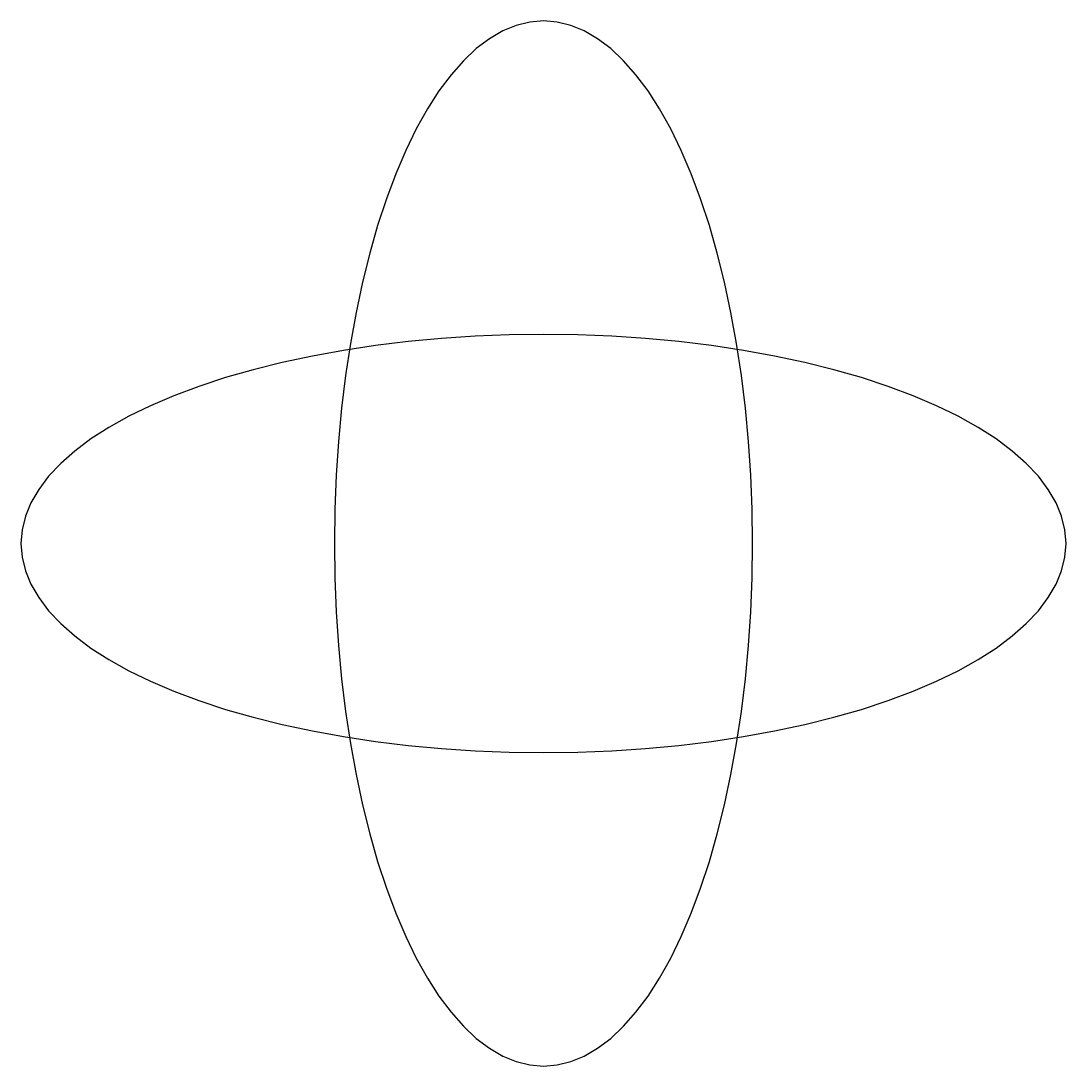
# Model space of a CAD drawing. Header units: millimetres. Extents: x -50 to 50, y -50 to 50.
import ezdxf

# ---------------------------------------------------------------- set-up
doc = ezdxf.new("R2010")
doc.units = ezdxf.units.MM
doc.layers.add('AUSSEN', color=1, linetype='CONTINUOUS')
doc.layers.add('INNEN', color=5, linetype='CONTINUOUS')

msp = doc.modelspace()

# ---------------------------------------------------------------- linework, layer by layer
at = {"layer": 'AUSSEN'}
msp.add_lwpolyline([(0, 50), (-1.3081, 49.8929), (-2.6105, 49.5722), (-3.9018, 49.0393), (-5.1764, 48.2963), (-6.4288, 47.3465), (-7.6537, 46.194), (-8.8458, 44.8436), (-10, 43.3013), (-11.1114, 41.5735), (-12.1752, 39.6677), (-13.1869, 37.592), (-14.1421, 35.3553), (-15.0368, 32.9673), (-15.8671, 30.4381), (-16.6294, 27.7785), (-17.3205, 25), (-17.9375, 22.1144), (-18.4776, 19.1342), (-18.9386, 16.072), (-19.3185, 12.941), (-19.6157, 9.7545), (-19.8289, 6.5263), (-19.9572, 3.2702), (-20, 0), (-19.9572, -3.2702), (-19.8289, -6.5263), (-19.6157, -9.7545), (-19.3185, -12.941), (-18.9386, -16.072), (-18.4776, -19.1342), (-17.9375, -22.1144), (-17.3205, -25), (-16.6294, -27.7785), (-15.8671, -30.4381), (-15.0368, -32.9673), (-14.1421, -35.3553), (-13.1869, -37.592), (-12.1752, -39.6677), (-11.1114, -41.5735), (-10, -43.3013), (-8.8458, -44.8436), (-7.6537, -46.194), (-6.4288, -47.3465), (-5.1764, -48.2963), (-3.9018, -49.0393), (-2.6105, -49.5722), (-1.3081, -49.8929), (0, -50), (1.3081, -49.8929), (2.6105, -49.5722), (3.9018, -49.0393), (5.1764, -48.2963), (6.4288, -47.3465), (7.6537, -46.194), (8.8458, -44.8436), (10, -43.3013), (11.1114, -41.5735), (12.1752, -39.6677), (13.1869, -37.592), (14.1421, -35.3553), (15.0368, -32.9673), (15.8671, -30.4381), (16.6294, -27.7785), (17.3205, -25), (17.9375, -22.1144), (18.4776, -19.1342), (18.9386, -16.072), (19.3185, -12.941), (19.6157, -9.7545), (19.8289, -6.5263), (19.9572, -3.2702), (20, 0), (19.9572, 3.2702), (19.8289, 6.5263), (19.6157, 9.7545), (19.3185, 12.941), (18.9386, 16.072), (18.4776, 19.1342), (17.9375, 22.1144), (17.3205, 25), (16.6294, 27.7785), (15.8671, 30.4381), (15.0368, 32.9673), (14.1421, 35.3553), (13.1869, 37.592), (12.1752, 39.6677), (11.1114, 41.5735), (10, 43.3013), (8.8458, 44.8436), (7.6537, 46.194), (6.4288, 47.3465), (5.1764, 48.2963), (3.9018, 49.0393), (2.6105, 49.5722), (1.3081, 49.8929)], close=True, dxfattribs=at)
at = {"layer": 'INNEN'}
msp.add_lwpolyline([(50, 0), (49.8929, 1.3081), (49.5722, 2.6105), (49.0393, 3.9018), (48.2963, 5.1764), (47.3465, 6.4288), (46.194, 7.6537), (44.8436, 8.8458), (43.3013, 10), (41.5735, 11.1114), (39.6677, 12.1752), (37.592, 13.1869), (35.3553, 14.1421), (32.9673, 15.0368), (30.4381, 15.8671), (27.7785, 16.6294), (25, 17.3205), (22.1144, 17.9375), (19.1342, 18.4776), (16.072, 18.9386), (12.941, 19.3185), (9.7545, 19.6157), (6.5263, 19.8289), (3.2702, 19.9572), (0, 20), (-3.2702, 19.9572), (-6.5263, 19.8289), (-9.7545, 19.6157), (-12.941, 19.3185), (-16.072, 18.9386), (-19.1342, 18.4776), (-22.1144, 17.9375), (-25, 17.3205), (-27.7785, 16.6294), (-30.4381, 15.8671), (-32.9673, 15.0368), (-35.3553, 14.1421), (-37.592, 13.1869), (-39.6677, 12.1752), (-41.5735, 11.1114), (-43.3013, 10), (-44.8436, 8.8458), (-46.194, 7.6537), (-47.3465, 6.4288), (-48.2963, 5.1764), (-49.0393, 3.9018), (-49.5722, 2.6105), (-49.8929, 1.3081), (-50, 0), (-49.8929, -1.3081), (-49.5722, -2.6105), (-49.0393, -3.9018), (-48.2963, -5.1764), (-47.3465, -6.4288), (-46.194, -7.6537), (-44.8436, -8.8458), (-43.3013, -10), (-41.5735, -11.1114), (-39.6677, -12.1752), (-37.592, -13.1869), (-35.3553, -14.1421), (-32.9673, -15.0368), (-30.4381, -15.8671), (-27.7785, -16.6294), (-25, -17.3205), (-22.1144, -17.9375), (-19.1342, -18.4776), (-16.072, -18.9386), (-12.941, -19.3185), (-9.7545, -19.6157), (-6.5263, -19.8289), (-3.2702, -19.9572), (0, -20), (3.2702, -19.9572), (6.5263, -19.8289), (9.7545, -19.6157), (12.941, -19.3185), (16.072, -18.9386), (19.1342, -18.4776), (22.1144, -17.9375), (25, -17.3205), (27.7785, -16.6294), (30.4381, -15.8671), (32.9673, -15.0368), (35.3553, -14.1421), (37.592, -13.1869), (39.6677, -12.1752), (41.5735, -11.1114), (43.3013, -10), (44.8436, -8.8458), (46.194, -7.6537), (47.3465, -6.4288), (48.2963, -5.1764), (49.0393, -3.9018), (49.5722, -2.6105), (49.8929, -1.3081)], close=True, dxfattribs=at)

doc.saveas('drawing.dxf')
